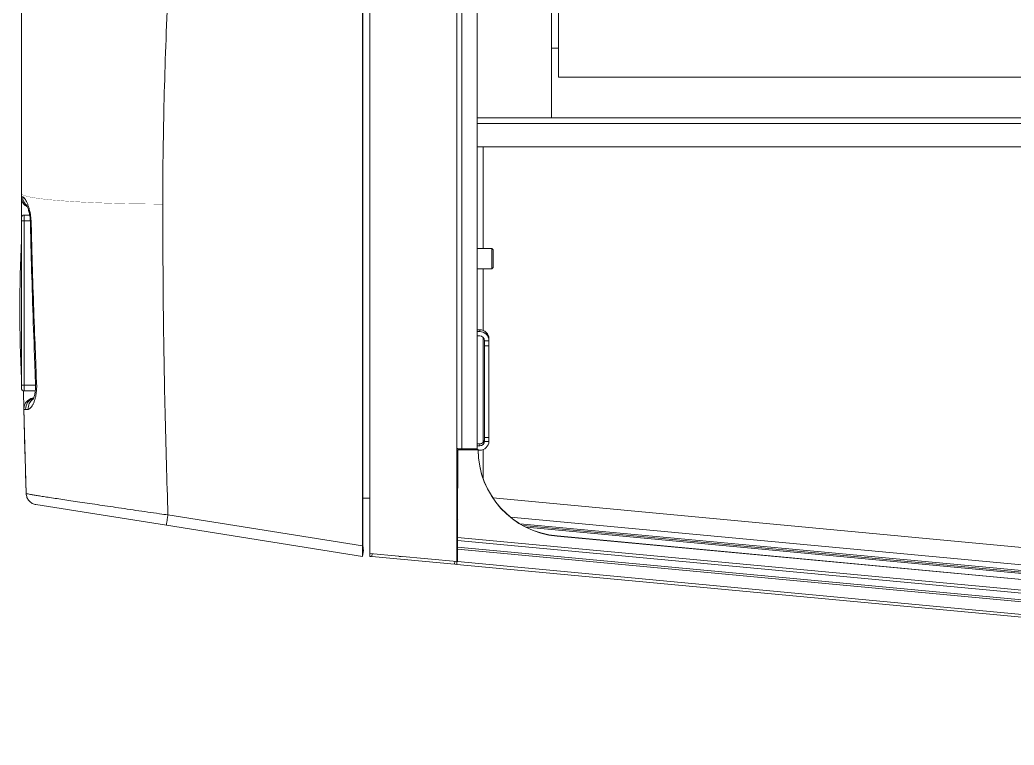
# Model space of a CAD drawing. Header units: millimetres. Extents: x -16985 to -606, y 2122 to 9380.
# Drawn here: x -16985 to -16300, y 4758 to 5258 of the extents above; entities that cross this region are included whole.
import ezdxf

# ---------------------------------------------------------------- set-up
doc = ezdxf.new("R2010")
doc.units = ezdxf.units.MM
doc.linetypes.add('K5LT32768', pattern=[0])
doc.linetypes.add('K5LT_THIN', pattern=[0])

msp = doc.modelspace()

# ---------------------------------------------------------------- linework, layer by layer
at = {"color": 7, "linetype": 'K5LT_THIN', "lineweight": 18}
for p, q in [((-16748.55, 5798.19), (-16748.55, 4895.46)), ((-16748.45, 5798.19), (-16748.45, 4895.85)), ((-16743.55, 4890.2), (-16743.55, 5798.19)), ((-16683.55, 4884.58), (-16683.55, 5798.19)), ((-16680.15, 4962.22), (-16680.15, 5478.48)), ((-16669.55, 4962.22), (-16669.55, 5478.48)), ((-16618.55, 5190.19), (-16618.55, 5393.19)), ((-16613.55, 5218.19), (-16613.55, 5368.19)), ((-16983.55, 5271.96), (-16983.55, 5138.19)), ((-16618.55, 5238.19), (-16613.55, 5238.19)), ((-15505.55, 5218.19), (-16613.55, 5218.19)), ((-16669.55, 5190.19), (-15505.65, 5190.19)), ((-16665.55, 5170.19), (-16669.55, 5170.19)), ((-16669.55, 5170.19), (-16066.55, 5170.19)), ((-16665.55, 5100.19), (-16665.55, 5170.19)), ((-16983.55, 5138.19), (-16983.55, 5135.82)), ((-16983.55, 5128.68), (-16983.55, 5128.67)), ((-16981.55, 5123.29), (-16981.55, 5119.29)), ((-16981.55, 5123.29), (-16977.84, 5123.29)), ((-16983.55, 5119.29), (-16983.55, 5121.29)), ((-16983.55, 5006.09), (-16983.55, 5119.29)), ((-16981.55, 5119.29), (-16983.55, 5119.29)), ((-16981.55, 5119.29), (-16981.55, 5006.09)), ((-16659.55, 5100.19), (-16669.55, 5100.19)), ((-16658.55, 5099.19), (-16659.55, 5100.19)), ((-16659.55, 5093.19), (-16659.55, 5100.19)), ((-16658.55, 5093.19), (-16658.55, 5099.19)), ((-16659.55, 5086.19), (-16659.55, 5093.19)), ((-16658.55, 5087.19), (-16658.55, 5093.19)), ((-16669.55, 5086.19), (-16659.55, 5086.19)), ((-16665.55, 5043.87), (-16665.55, 5086.19)), ((-16659.55, 5086.19), (-16658.55, 5087.19)), ((-16669.55, 5044.3), (-16667.85, 5044.3)), ((-16669.55, 5042.99), (-16667.85, 5042.99)), ((-16667.85, 5040), (-16669.55, 5040)), ((-16667.85, 5044.3), (-16667.85, 5042.99)), ((-16665.55, 4966.54), (-16665.55, 5039.07)), ((-16664.55, 5036.71), (-16661.55, 5036.71)), ((-16664.55, 5036.54), (-16664.55, 5036.71)), ((-16664.55, 5033.28), (-16664.55, 5036.54)), ((-16664.55, 5036.54), (-16661.55, 5036.54)), ((-16661.55, 5033.28), (-16664.55, 5033.28)), ((-16664.55, 5033.28), (-16664.55, 4970.13)), ((-16661.55, 5038.03), (-16661.55, 5036.71)), ((-16661.55, 5036.54), (-16661.55, 5036.71)), ((-16661.55, 5036.54), (-16661.55, 5033.28)), ((-16661.55, 5033.28), (-16661.55, 4970.13)), ((-16973.98, 5013.06), (-16973.73, 5007.08)), ((-16973.25, 5012.96), (-16973, 5006.97)), ((-16983.55, 5006.09), (-16981.55, 5006.09)), ((-16983.55, 5004.09), (-16983.55, 5006.09)), ((-16981.55, 5006.09), (-16981.55, 5002.09)), ((-16981.55, 5002.09), (-16973.94, 5002.09)), ((-16981.82, 4989.38), (-16980.21, 4931.45)), ((-16981.78, 4987.52), (-16981.78, 4987.5)), ((-16978.84, 4989.44), (-16980.6, 4989.31)), ((-16667.85, 4965.61), (-16669.55, 4965.61)), ((-16669.55, 4964.29), (-16667.85, 4964.29)), ((-16667.85, 4965.61), (-16667.85, 4964.29)), ((-16664.55, 4970.13), (-16661.55, 4970.13)), ((-16664.55, 4967.39), (-16664.55, 4970.13)), ((-16664.55, 4967.39), (-16661.55, 4967.39)), ((-16661.55, 4970.13), (-16661.55, 4967.39)), ((-16683.55, 4961.3), (-16682.98, 4961.3)), ((-16682.98, 4961.57), (-16683.08, 4908.47)), ((-16682.98, 4961.73), (-16682.98, 4961.57)), ((-16682.98, 4961.73), (-16668.98, 4961.71)), ((-16668.98, 4961.54), (-16682.98, 4961.57)), ((-16680.15, 4962.22), (-16669.55, 4962.22)), ((-16668.98, 4961.71), (-16668.98, 4961.54)), ((-16668.98, 4961.3), (-16667.85, 4961.3)), ((-16665.55, 4941.75), (-16665.55, 4961.74)), ((-16682.99, 4956.83), (-16683.55, 4956.83)), ((-16682.99, 4956.12), (-16683.55, 4956.12)), ((-16980.28, 4933.44), (-16980.27, 4933.11)), ((-16683.04, 4930.19), (-16683.55, 4930.19)), ((-16883.66, 4909.58), (-16973.47, 4923.81)), ((-16748.45, 4928.19), (-16743.55, 4928.19)), ((-15511.45, 4821.06), (-16658.86, 4928.46)), ((-16882.61, 4916.71), (-16748.55, 4895.46)), ((-16683.55, 4922.64), (-16683.05, 4922.63)), ((-16748.55, 4888.19), (-16883.66, 4909.58)), ((-16683.55, 4912.71), (-16683.07, 4912.66)), ((-15399.38, 4798.63), (-16646.77, 4915.29)), ((-15406.76, 4795.3), (-16640.15, 4910.66)), ((-16638.07, 4909.46), (-15409.02, 4794.51)), ((-16683.11, 4901.37), (-16683.09, 4908.65)), ((-16683.08, 4908.47), (-16683.09, 4908.65)), ((-16683.08, 4908.64), (-16683.09, 4908.65)), ((-16683.09, 4901.2), (-16683.08, 4908.47)), ((-16635.73, 4908.23), (-15411.55, 4793.74)), ((-16748.55, 4895.46), (-16748.45, 4895.85)), ((-16683.17, 4895.61), (-16683.11, 4900.18)), ((-16683.16, 4894.5), (-16683.1, 4899.07)), ((-15353.97, 4774.77), (-16683.1, 4899.07)), ((-15353.96, 4776.89), (-16683.09, 4901.2)), ((-16614.6, 4902.24), (-16614.6, 4902.07)), ((-15433.44, 4791.77), (-16614.6, 4902.24)), ((-15433.44, 4791.6), (-16614.6, 4902.07)), ((-16748.55, 4888.46), (-16748.55, 4895.46)), ((-16748.55, 4888.33), (-16747.93, 4892.22)), ((-16748.55, 4888.19), (-16747.93, 4892.14)), ((-16743.55, 4888.19), (-16743.55, 4890.2)), ((-16683.55, 4884.58), (-16743.55, 4890.2)), ((-16742.25, 4888.06), (-16742.06, 4890.06)), ((-16683.18, 4893.1), (-16683.19, 4884.55)), ((-16683.17, 4884.55), (-16683.16, 4893.1)), ((-15354.03, 4770.19), (-16683.16, 4894.5)), ((-15354.03, 4768.79), (-16683.16, 4893.1)), ((-16742.6, 4888.1), (-16743.55, 4888.19)), ((-16685.23, 4882.73), (-16742.25, 4888.06)), ((-16685.23, 4882.73), (-16742.25, 4888.06)), ((-16723.55, 4888.19), (-16722.08, 4888.19)), ((-16685.23, 4882.73), (-16685.05, 4884.72)), ((-16683.55, 4882.58), (-16684.89, 4882.7)), ((-16683.55, 4882.58), (-16683.55, 4884.58)), ((-16683.55, 4882.58), (-15353.55, 4758.19)), ((-16683.17, 4884.55), (-16683.19, 4884.55)), ((-15354.04, 4760.24), (-16683.17, 4884.55))]:
    msp.add_line(p, q, dxfattribs=at)
at = {"color": 8, "linetype": 'K5LT32768', "lineweight": 15, "true_color": 0x808080}
for p, q in [((-16669.55, 5186.29), (-15509.55, 5186.29)), ((-16981.55, 5119.29), (-16977.38, 5119.29)), ((-16981.55, 5006.09), (-16973.72, 5006.09)), ((-16683.07, 4914.92), (-16683.55, 4914.93))]:
    msp.add_line(p, q, dxfattribs=at)
at = {"color": 7, "linetype": 'K5LT_THIN', "const_width": 0.18}
for points in [[(-16886.17, 5130.81), (-16892.1, 5130.84), (-16898, 5130.89), (-16903.85, 5130.96), (-16909.63, 5131.07), (-16915.32, 5131.19), (-16920.89, 5131.34), (-16926.33, 5131.52), (-16931.62, 5131.72), (-16936.75, 5131.94), (-16941.68, 5132.18), (-16946.41, 5132.45), (-16950.92, 5132.74), (-16955.18, 5133.04), (-16959.2, 5133.36), (-16962.95, 5133.7), (-16966.42, 5134.06), (-16969.6, 5134.43), (-16972.47, 5134.81), (-16975.03, 5135.21), (-16977.27, 5135.61), (-16979.17, 5136.03), (-16980.74, 5136.45), (-16981.97, 5136.88), (-16982.85, 5137.31), (-16983.38, 5137.75), (-16983.55, 5138.19)], [(-16980.05, 4931.33), (-16980.06, 4931.4), (-16980.27, 4933.11)]]:
    msp.add_lwpolyline(points, dxfattribs=at)
at = {"color": 7, "linetype": 'K5LT_THIN', "lineweight": 18}
for centre, radius, start, end in [((-10582.55, 5138.19), 6401, 180.003328, 180.148653), ((-16981.55, 5121.29), 2, 90, 180), ((-15832.55, 5058.19), 1152, 177.6125, 182.3875), ((-16667.84, 5038.02), 6.29, 0.11114, 90.11071), ((-16667.84, 5036.7), 6.29, 0.11114, 90.11071), ((-16667.85, 5036.7), 3.29, 0.11114, 90.11071), ((-16981.55, 5004.09), 2, 180, 270), ((-10582.55, 5138.19), 6401, 181.21763, 181.348769), ((-10582.55, 5138.19), 6401, 181.349947, 181.833054), ((-16667.85, 4968.9), 3.29, 269.88929, 359.88886), ((-16667.85, 4967.59), 3.29, 269.88929, 359.88886), ((-16667.84, 4967.59), 6.29, 269.89153, 358.17686), ((-16609.2, 4961.77), 59.78, 180.06346, 264.81866), ((-16609.22, 4961.59), 59.76, 180.04516, 264.83696)]:
    msp.add_arc(centre, radius, start, end, dxfattribs=at)
at = {"color": 8, "linetype": 'K5LT32768', "lineweight": 15, "true_color": 0x808080}
for centre, radius, start, end in [((-16974.6, 5135.78), 8.02, 180.47958, 228.96336), ((-16976.91, 5119.13), 1.33, 252.42909, 275.88763), ((-16973.41, 5014.41), 1.46, 247.16446, 276.28215), ((-16973.15, 5008.42), 1.46, 246.28159, 275.82877), ((-16972.62, 4989.63), 7.99, 108.71411, 182.3255), ((-16970.9, 4989.93), 7.96, 124.73499, 183.50702)]:
    msp.add_arc(centre, radius, start, end, dxfattribs=at)
at = {"color": 7, "linetype": 'K5LT_THIN', "lineweight": 18}
for centre, major_axis, start_param, end_param in [((-16683.14, 4893.1), (0, 3.41), 0.745134, 1.569865), ((-16683.12, 4901.58), (0, 1.91), -2.396459, -1.684581), ((-16683.12, 4901.58), (0, 3.41), -2.396459, -1.684581), ((-16683.14, 4893.1), (0, 1.91), 0.745134, 1.569865)]:
    msp.add_ellipse(centre, major_axis=major_axis, ratio=0.010034, start_param=start_param, end_param=end_param, dxfattribs=at)
for points, knots in [([(-16886.17, 5130.81), (-16886.13, 5141.8), (-16886.04, 5164.35), (-16885.35, 5199.06), (-16884.3, 5235.51), (-16883.27, 5260.39), (-16882.74, 5273.12)], [0, 0, 0, 0, 0.231595, 0.47544, 0.731565, 1, 1, 1, 1]), ([(-16983.55, 5135.82), (-16983.55, 5135.82), (-16983.55, 5135.81), (-16983.42, 5135.78), (-16982.89, 5135.74), (-16982.62, 5135.71)], [0, 0, 0, 0, 0.000004, 0.498837, 1, 1, 1, 1]), ([(-16979.24, 5128.82), (-16979.97, 5129.26), (-16981.57, 5130.22), (-16983.2, 5132.77), (-16983.44, 5134.81), (-16983.55, 5135.82)], [0, 0, 0, 0, 0.29228, 0.64614, 1, 1, 1, 1]), ([(-16982.62, 5135.71), (-16982.37, 5135.62), (-16981.86, 5135.44), (-16980.93, 5134.26), (-16980.01, 5132.63), (-16979.19, 5130.77), (-16978.4, 5128.48), (-16977.72, 5125.91), (-16977.21, 5123.15), (-16976.88, 5120.45), (-16976.8, 5118.64), (-16976.77, 5117.8)], [0, 0, 0, 0, 0.158069, 0.315893, 0.422302, 0.52862, 0.632788, 0.736857, 0.828793, 0.920693, 1, 1, 1, 1]), ([(-16979.98, 5130.2), (-16979.98, 5130.2), (-16980, 5130.23), (-16979.91, 5130.1), (-16979.74, 5129.76), (-16979.43, 5129.09), (-16979.11, 5128.28), (-16978.73, 5127.15), (-16978.34, 5125.79), (-16977.99, 5124.21), (-16977.68, 5122.49), (-16977.47, 5120.67), (-16977.35, 5119.11), (-16977.33, 5118.17), (-16977.33, 5117.86)], [0, 0, 0, 0, 0.000488, 0.078244, 0.163477, 0.256156, 0.351817, 0.449342, 0.550481, 0.654123, 0.755518, 0.853255, 0.950971, 1, 1, 1, 1]), ([(-16882.61, 4916.71), (-16883.32, 4940.49), (-16884.75, 4988.03), (-16885.93, 5059.41), (-16886.09, 5107.02), (-16886.17, 5130.81)], [0, 0, 0, 0, 0.333548, 0.666867, 1, 1, 1, 1]), ([(-16977.3, 5117.86), (-16977.21, 5114.13), (-16976.87, 5098.81), (-16976.07, 5071.25), (-16975.05, 5040.04), (-16974.25, 5020.44), (-16973.95, 5013.06)], [0, 0, 0, 0, 0.106541, 0.438503, 0.788724, 1, 1, 1, 1]), ([(-16976.77, 5117.8), (-16976.63, 5112.47), (-16975.95, 5085.82), (-16974.8, 5050.87), (-16973.59, 5021.26), (-16973.25, 5012.96)], [0, 0, 0, 0, 0.15246, 0.762315, 1, 1, 1, 1]), ([(-16973, 5006.97), (-16972.98, 5005.59), (-16972.96, 5002.88), (-16973.42, 4999.42), (-16974.07, 4996.65), (-16974.81, 4994.44), (-16975.65, 4992.61), (-16976.57, 4991.13), (-16977.51, 4990.09), (-16978.28, 4989.57), (-16978.7, 4989.47), (-16978.84, 4989.44)], [0, 0, 0, 0, 0.140635, 0.276062, 0.381382, 0.486767, 0.595455, 0.704207, 0.822394, 0.940635, 1, 1, 1, 1]), ([(-16973.75, 5007.08), (-16973.74, 5006.85), (-16973.69, 5005.99), (-16973.72, 5004.53), (-16973.84, 5002.75), (-16974.06, 5001.09), (-16974.35, 4999.59), (-16974.7, 4998.29), (-16975.05, 4997.27), (-16975.37, 4996.55), (-16975.58, 4996.14), (-16975.69, 4996), (-16975.66, 4996.03), (-16975.66, 4996.04)], [0, 0, 0, 0, 0.039799, 0.14785, 0.256316, 0.365966, 0.474858, 0.587105, 0.697819, 0.806661, 0.900384, 0.990902, 1, 1, 1, 1]), ([(-16975.04, 4997.34), (-16975.75, 4997.22), (-16977.49, 4996.94), (-16979.77, 4995.17), (-16981.54, 4992.51), (-16981.73, 4990.42), (-16981.82, 4989.38)], [0, 0, 0, 0, 0.187272, 0.458181, 0.729091, 1, 1, 1, 1]), ([(-16980.6, 4989.31), (-16980.95, 4989.31), (-16981.65, 4989.33), (-16981.82, 4989.36), (-16981.82, 4989.38), (-16981.82, 4989.38)], [0, 0, 0, 0, 0.498479, 0.999996, 1, 1, 1, 1]), ([(-16683.55, 4962.6), (-16683.55, 4962.59), (-16683.53, 4962.53), (-16683.27, 4962.43), (-16682.59, 4962.32), (-16681.64, 4962.25), (-16680.77, 4962.22), (-16680.27, 4962.22), (-16680.15, 4962.22)], [0, 0, 0, 0, 0.074007, 0.288723, 0.503429, 0.718099, 0.932725, 1, 1, 1, 1]), ([(-16980.22, 4931.45), (-16980.22, 4931.45), (-16980.21, 4931.43), (-16979.99, 4931.36), (-16978.98, 4931.15), (-16977.28, 4930.85), (-16974.9, 4930.45), (-16971.89, 4929.96), (-16968.26, 4929.38), (-16963.98, 4928.72), (-16959.13, 4927.97), (-16953.79, 4927.16), (-16947.97, 4926.28), (-16941.64, 4925.33), (-16934.88, 4924.32), (-16927.8, 4923.28), (-16920.4, 4922.19), (-16912.65, 4921.05), (-16904.67, 4919.89), (-16896.55, 4918.71), (-16889.19, 4917.65), (-16884.52, 4916.98), (-16882.61, 4916.71)], [0, 0, 0, 0, 0, 0.052694, 0.105387, 0.159594, 0.213801, 0.266515, 0.31923, 0.373478, 0.427726, 0.480225, 0.532723, 0.586716, 0.640709, 0.693587, 0.746466, 0.800823, 0.855181, 0.908702, 0.962582, 1, 1, 1, 1]), ([(-16683.65, 4914.93), (-16683.62, 4914.63), (-16683.57, 4914.05), (-16683.23, 4913.58), (-16683.07, 4913.36)], [0, 0, 0, 0, 0.521433, 1, 1, 1, 1]), ([(-16747.94, 4892.29), (-16747.95, 4892.32), (-16747.95, 4892.42), (-16748.06, 4893.17), (-16748.23, 4894.37), (-16748.38, 4895.36), (-16748.45, 4895.85)], [0, 0, 0, 0, 0.131732, 0.417586, 0.707149, 1, 1, 1, 1])]:
    msp.add_open_spline(points, degree=3, knots=knots, dxfattribs=at)
for points in [[(-16973.47, 4923.81), (-16974.37, 4924.05), (-16976.16, 4924.52), (-16978.32, 4926.32), (-16979.85, 4928.7), (-16980.09, 4930.53), (-16980.21, 4931.45)], [(-16883.66, 4909.58), (-16883.65, 4909.69), (-16883.64, 4909.9), (-16883.41, 4911.52), (-16883.06, 4913.84), (-16882.76, 4915.75), (-16882.61, 4916.71)]]:
    msp.add_open_spline(points, degree=3, dxfattribs=at)

doc.saveas('drawing.dxf')
